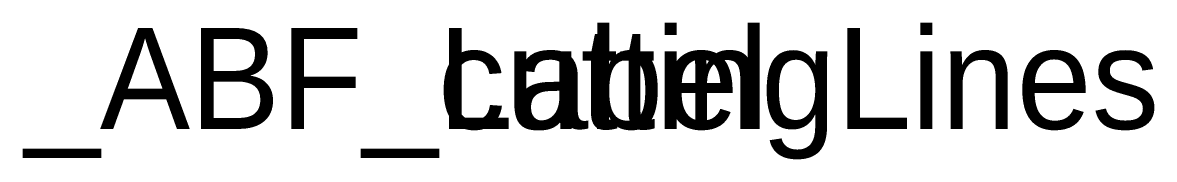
# Model space of a CAD drawing. Extents: x -3421 to 11, y -589 to 400.
# Drawn here: x -0.41 to 10.79, y -428.56 to -427.21 of the extents above; entities that cross this region are included whole.
import ezdxf

# ---------------------------------------------------------------- set-up
doc = ezdxf.new("R2010")
doc.units = 0
doc.header["$LTSCALE"] = 25.4
doc.layers.get('0').update_dxf_attribs({"linetype": 'CONTINUOUS'})
doc.layers.add('ABF_CUTTINGLINES', color=22, linetype='CONTINUOUS')
doc.layers.add('ABF_LABEL', color=163, linetype='CONTINUOUS')

# ---------------------------------------------------------------- blocks, each defined once
blk = doc.blocks.new('GROUP16_1')
blk = doc.blocks.new('GROUP20_1')
blk = doc.blocks.new('_______4')
at = {"layer": 'ABF_CUTTINGLINES', "color": 0}
ref = blk.add_blockref('GROUP20_1', (0, 0, 18), dxfattribs=at)
ref.add_attrib('Skp_GroupInstanceName', '_ABF_cuttingLines', (0, 0), dxfattribs={"layer": '0', "height": 1})
at = {"layer": 'ABF_LABEL', "color": 0}
ref = blk.add_blockref('GROUP16_1', (-151.114, 562.387, 18), dxfattribs=dict(at, xscale=1.308479287430734, yscale=1.308479287430734, rotation=90))
ref.add_attrib('Skp_GroupInstanceName', '_ABF_Label', (0, 0), dxfattribs={"layer": '0', "height": 1})
blk = doc.blocks.new('THICKNESS_18')
at = {"color": 0}
blk.add_blockref('_______4', (-0.386, -428.262), dxfattribs=at)

msp = doc.modelspace()

# ---------------------------------------------------------------- block references
at = {"color": 0}
msp.add_blockref('THICKNESS_18', (0, 0), dxfattribs=at)

doc.saveas('drawing.dxf')
